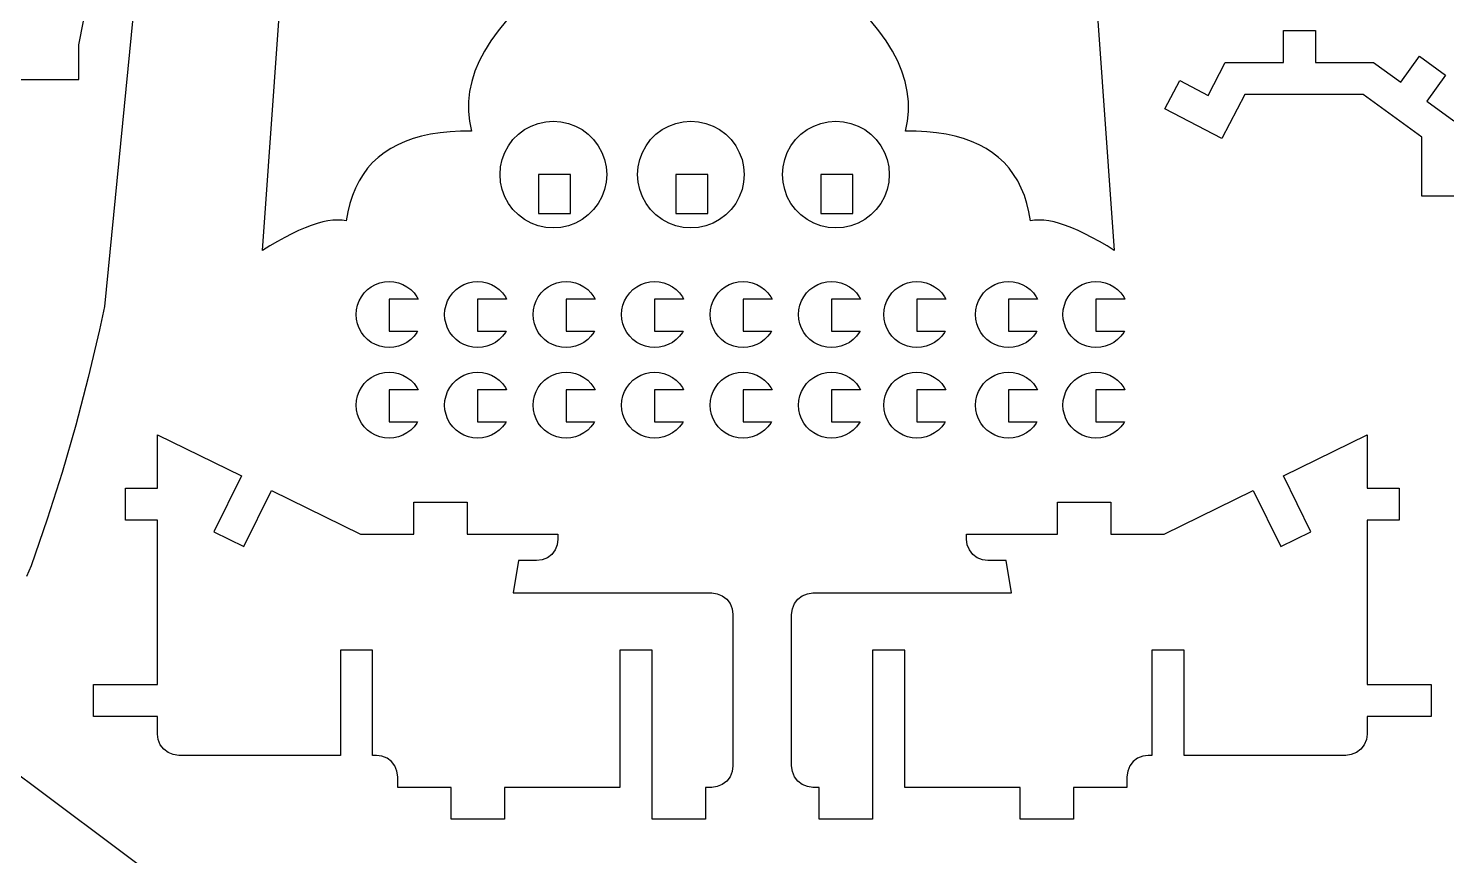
# Model space of a CAD drawing. Extents: x -3458 to 3458, y -2251 to 2251.
# Drawn here: x -363 to 915, y -1377 to -632 of the extents above; entities that cross this region are included whole.
import ezdxf

# ---------------------------------------------------------------- set-up
doc = ezdxf.new("R2010")
doc.units = 0
doc.header["$MEASUREMENT"] = 0
doc.layers.get('0').update_dxf_attribs({"linetype": 'CONTINUOUS'})

msp = doc.modelspace()

# ---------------------------------------------------------------- linework, layer by layer
for p, q in [((-151.8, -832.1), (-20.5, 998.9)), ((483.9, 998.9), (615.2, -832.1)), ((-258.3, -518.2), (-294.1, -882.6)), ((-317.1, -647.3), (-306.3, -592.2)), ((67.9, -625.4), (60.3, -634.5)), ((403.1, -634.5), (395.6, -625.4)), ((60.3, -634.5), (53.7, -643.7)), ((409.8, -643.7), (403.1, -634.5)), ((767.5, -663.1), (767.5, -634.3)), ((767.5, -634.3), (796.3, -634.3)), ((796.3, -634.3), (796.3, -663.1)), ((-317.1, -678.2), (-317.1, -647.3)), ((53.7, -643.7), (48, -652.8)), ((415.4, -652.8), (409.8, -643.7)), ((43.3, -661.8), (39.5, -670.9)), ((48, -652.8), (43.3, -661.8)), ((420.2, -661.8), (415.4, -652.8)), ((424, -670.9), (420.2, -661.8)), ((699.8, -692.6), (715.2, -663.1)), ((715.2, -663.1), (767.5, -663.1)), ((796.3, -663.1), (848.7, -663.1)), ((848.7, -663.1), (873.2, -680.8)), ((873.2, -680.8), (890.1, -657.5)), ((890.1, -657.5), (913.5, -674.4)), ((39.5, -670.9), (36.6, -680)), ((426.9, -680), (424, -670.9)), ((913.5, -674.4), (896.6, -697.7)), ((-576.7, -678.2), (-317.1, -678.2)), ((34.7, -689), (33.7, -698)), ((36.6, -680), (34.7, -689)), ((428.8, -689), (426.9, -680)), ((429.8, -698), (428.8, -689)), ((660.9, -704.8), (674.2, -679.3)), ((674.2, -679.3), (699.8, -692.6)), ((33.7, -698), (33.6, -707)), ((429.8, -707), (429.8, -698)), ((732.7, -691.9), (712, -731.5)), ((839.4, -691.9), (732.7, -691.9)), ((892.3, -730.2), (839.4, -691.9)), ((896.6, -697.7), (921.1, -715.5)), ((33.6, -707), (34.5, -715.9)), ((428.9, -715.9), (429.8, -707)), ((712, -731.5), (660.9, -704.8)), ((-0.4, -727.6), (-8.5, -729.3)), ((8.1, -726.3), (-0.4, -727.6)), ((17.1, -725.4), (8.1, -726.3)), ((26.5, -724.9), (17.1, -725.4)), ((36.3, -724.9), (26.5, -724.9)), ((34.5, -715.9), (36.3, -724.9)), ((73.8, -732.4), (78.7, -727.5)), ((78.7, -727.5), (84.2, -723.4)), ((84.2, -723.4), (90.2, -720.2)), ((90.2, -720.2), (96.6, -717.8)), ((96.6, -717.8), (103.3, -716.3)), ((103.3, -716.3), (110.1, -715.8)), ((110.1, -715.8), (117, -716.3)), ((117, -716.3), (123.7, -717.8)), ((123.7, -717.8), (130.1, -720.2)), ((130.1, -720.2), (136.1, -723.4)), ((136.1, -723.4), (141.6, -727.5)), ((141.6, -727.5), (146.4, -732.4)), ((197.7, -732.4), (202.5, -727.5)), ((202.5, -727.5), (208, -723.4)), ((208, -723.4), (214, -720.2)), ((214, -720.2), (220.4, -717.8)), ((220.4, -717.8), (227.1, -716.3)), ((227.1, -716.3), (234, -715.8)), ((234, -715.8), (240.8, -716.3)), ((240.8, -716.3), (247.5, -717.8)), ((247.5, -717.8), (253.9, -720.2)), ((253.9, -720.2), (259.9, -723.4)), ((259.9, -723.4), (265.4, -727.5)), ((265.4, -727.5), (270.3, -732.4)), ((328.2, -732.4), (333.1, -727.5)), ((333.1, -727.5), (338.6, -723.4)), ((338.6, -723.4), (344.6, -720.2)), ((344.6, -720.2), (351, -717.8)), ((351, -717.8), (357.7, -716.3)), ((357.7, -716.3), (364.5, -715.8)), ((364.5, -715.8), (371.4, -716.3)), ((371.4, -716.3), (378.1, -717.8)), ((378.1, -717.8), (384.5, -720.2)), ((384.5, -720.2), (390.5, -723.4)), ((390.5, -723.4), (396, -727.5)), ((396, -727.5), (400.8, -732.4)), ((427.1, -724.9), (428.9, -715.9)), ((436.9, -724.9), (427.1, -724.9)), ((446.3, -725.4), (436.9, -724.9)), ((455.3, -726.3), (446.3, -725.4)), ((463.8, -727.6), (455.3, -726.3)), ((471.9, -729.3), (463.8, -727.6)), ((-36.3, -740.4), (-42.2, -744.2)), ((-30, -737), (-36.3, -740.4)), ((-23.2, -734), (-30, -737)), ((-16.1, -731.4), (-23.2, -734)), ((-8.5, -729.3), (-16.1, -731.4)), ((66.5, -743.9), (69.7, -737.9)), ((69.7, -737.9), (73.8, -732.4)), ((146.4, -732.4), (150.5, -737.9)), ((150.5, -737.9), (153.8, -743.9)), ((190.3, -743.9), (193.6, -737.9)), ((193.6, -737.9), (197.7, -732.4)), ((270.3, -732.4), (274.4, -737.9)), ((274.4, -737.9), (277.6, -743.9)), ((320.8, -743.9), (324.1, -737.9)), ((324.1, -737.9), (328.2, -732.4)), ((400.8, -732.4), (404.9, -737.9)), ((404.9, -737.9), (408.2, -743.9)), ((479.5, -731.4), (471.9, -729.3)), ((486.7, -734), (479.5, -731.4)), ((493.5, -737), (486.7, -734)), ((499.8, -740.4), (493.5, -737)), ((505.6, -744.2), (499.8, -740.4)), ((892.3, -783.3), (892.3, -730.2)), ((-52.6, -753.1), (-57.1, -758.2)), ((-47.6, -748.5), (-52.6, -753.1)), ((-42.2, -744.2), (-47.6, -748.5)), ((62.6, -757), (64, -750.3)), ((64, -750.3), (66.5, -743.9)), ((153.8, -743.9), (156.2, -750.3)), ((156.2, -750.3), (157.7, -757)), ((186.4, -757), (187.9, -750.3)), ((187.9, -750.3), (190.3, -743.9)), ((277.6, -743.9), (280.1, -750.3)), ((280.1, -750.3), (281.5, -757)), ((317, -757), (318.5, -750.3)), ((318.5, -750.3), (320.8, -743.9)), ((408.2, -743.9), (410.6, -750.3)), ((410.6, -750.3), (412.1, -757)), ((511.1, -748.5), (505.6, -744.2)), ((516, -753.1), (511.1, -748.5)), ((520.5, -758.2), (516, -753.1)), ((-61.2, -763.7), (-64.8, -769.6)), ((-57.1, -758.2), (-61.2, -763.7)), ((62.1, -763.8), (62.6, -757)), ((62.6, -770.7), (62.1, -763.8)), ((125.5, -763.8), (96.7, -763.8)), ((96.7, -763.8), (96.7, -798.8)), ((125.5, -798.8), (125.5, -763.8)), ((157.7, -757), (158.2, -763.8)), ((158.2, -763.8), (157.7, -770.7)), ((185.9, -763.8), (186.4, -757)), ((186.4, -770.7), (185.9, -763.8)), ((249.3, -763.8), (220.5, -763.8)), ((220.5, -763.8), (220.5, -798.8)), ((249.3, -798.8), (249.3, -763.8)), ((281.5, -757), (282, -763.8)), ((282, -763.8), (281.5, -770.7)), ((316.5, -763.8), (317, -757)), ((317, -770.7), (316.5, -763.8)), ((351.1, -763.8), (351.1, -798.8)), ((379.9, -763.8), (351.1, -763.8)), ((379.9, -798.8), (379.9, -763.8)), ((412.1, -757), (412.5, -763.8)), ((412.5, -763.8), (412.1, -770.7)), ((524.6, -763.7), (520.5, -758.2)), ((528.3, -769.6), (524.6, -763.7)), ((-68, -776), (-70.8, -782.7)), ((-64.8, -769.6), (-68, -776)), ((64, -777.4), (62.6, -770.7)), ((66.5, -783.8), (64, -777.4)), ((156.2, -777.4), (153.8, -783.8)), ((157.7, -770.7), (156.2, -777.4)), ((187.9, -777.4), (186.4, -770.7)), ((190.3, -783.8), (187.9, -777.4)), ((280.1, -777.4), (277.6, -783.8)), ((281.5, -770.7), (280.1, -777.4)), ((318.5, -777.4), (317, -770.7)), ((320.8, -783.8), (318.5, -777.4)), ((410.6, -777.4), (408.2, -783.8)), ((412.1, -770.7), (410.6, -777.4)), ((531.5, -776), (528.3, -769.6)), ((534.3, -782.7), (531.5, -776)), ((-73.1, -789.9), (-75, -797.5)), ((-70.8, -782.7), (-73.1, -789.9)), ((69.7, -789.8), (66.5, -783.8)), ((73.8, -795.3), (69.7, -789.8)), ((150.5, -789.8), (146.4, -795.3)), ((153.8, -783.8), (150.5, -789.8)), ((193.6, -789.8), (190.3, -783.8)), ((197.7, -795.3), (193.6, -789.8)), ((274.4, -789.8), (270.3, -795.3)), ((277.6, -783.8), (274.4, -789.8)), ((324.1, -789.8), (320.8, -783.8)), ((328.2, -795.3), (324.1, -789.8)), ((404.9, -789.8), (400.8, -795.3)), ((408.2, -783.8), (404.9, -789.8)), ((536.6, -789.9), (534.3, -782.7)), ((538.4, -797.5), (536.6, -789.9)), ((949.9, -783.3), (892.3, -783.3)), ((-75, -797.5), (-76.4, -805.6)), ((78.7, -800.1), (73.8, -795.3)), ((84.2, -804.2), (78.7, -800.1)), ((90.2, -807.5), (84.2, -804.2)), ((96.7, -798.8), (125.5, -798.8)), ((136.1, -804.2), (130.1, -807.5)), ((141.6, -800.1), (136.1, -804.2)), ((146.4, -795.3), (141.6, -800.1)), ((202.5, -800.1), (197.7, -795.3)), ((208, -804.2), (202.5, -800.1)), ((214, -807.5), (208, -804.2)), ((220.5, -798.8), (249.3, -798.8)), ((259.9, -804.2), (253.9, -807.5)), ((265.4, -800.1), (259.9, -804.2)), ((270.3, -795.3), (265.4, -800.1)), ((333.1, -800.1), (328.2, -795.3)), ((338.6, -804.2), (333.1, -800.1)), ((344.6, -807.5), (338.6, -804.2)), ((351.1, -798.8), (379.9, -798.8)), ((390.5, -804.2), (384.5, -807.5)), ((396, -800.1), (390.5, -804.2)), ((400.8, -795.3), (396, -800.1)), ((539.8, -805.6), (538.4, -797.5)), ((-125.3, -817.1), (-131.7, -820.4)), ((-119.2, -814.2), (-125.3, -817.1)), ((-113.4, -811.7), (-119.2, -814.2)), ((-107.8, -809.6), (-113.4, -811.7)), ((-102.5, -807.9), (-107.8, -809.6)), ((-97.5, -806.5), (-102.5, -807.9)), ((-92.8, -805.5), (-97.5, -806.5)), ((-88.3, -805), (-92.8, -805.5)), ((-84.1, -804.8), (-88.3, -805)), ((-80.1, -805), (-84.1, -804.8)), ((-76.4, -805.6), (-80.1, -805)), ((96.6, -809.9), (90.2, -807.5)), ((103.3, -811.4), (96.6, -809.9)), ((110.1, -811.9), (103.3, -811.4)), ((117, -811.4), (110.1, -811.9)), ((123.7, -809.9), (117, -811.4)), ((130.1, -807.5), (123.7, -809.9)), ((220.4, -809.9), (214, -807.5)), ((227.1, -811.4), (220.4, -809.9)), ((234, -811.9), (227.1, -811.4)), ((240.8, -811.4), (234, -811.9)), ((247.5, -809.9), (240.8, -811.4)), ((253.9, -807.5), (247.5, -809.9)), ((351, -809.9), (344.6, -807.5)), ((357.7, -811.4), (351, -809.9)), ((364.5, -811.9), (357.7, -811.4)), ((371.4, -811.4), (364.5, -811.9)), ((378.1, -809.9), (371.4, -811.4)), ((384.5, -807.5), (378.1, -809.9)), ((543.5, -805), (539.8, -805.6)), ((547.5, -804.8), (543.5, -805)), ((551.7, -805), (547.5, -804.8)), ((556.2, -805.5), (551.7, -805)), ((561, -806.5), (556.2, -805.5)), ((566, -807.9), (561, -806.5)), ((571.3, -809.6), (566, -807.9)), ((576.9, -811.7), (571.3, -809.6)), ((582.7, -814.2), (576.9, -811.7)), ((588.8, -817.1), (582.7, -814.2)), ((595.1, -820.4), (588.8, -817.1)), ((-145.3, -828.1), (-151.8, -832.1)), ((-138.4, -824), (-145.3, -828.1)), ((-131.7, -820.4), (-138.4, -824)), ((601.8, -824), (595.1, -820.4)), ((608.7, -828.1), (601.8, -824)), ((615.2, -832.1), (608.7, -828.1)), ((-60.2, -870.4), (-57.2, -867.4)), ((-57.2, -867.4), (-53.8, -864.9)), ((-53.8, -864.9), (-50.1, -862.9)), ((-50.1, -862.9), (-46.1, -861.4)), ((-46.1, -861.4), (-42, -860.5)), ((-42, -860.5), (-37.8, -860.2)), ((-37.8, -860.2), (-33.5, -860.5)), ((-33.5, -860.5), (-29.4, -861.4)), ((-29.4, -861.4), (-25.4, -862.9)), ((-25.4, -862.9), (-21.7, -864.9)), ((-21.7, -864.9), (-18.3, -867.4)), ((-18.3, -867.4), (-15.3, -870.4)), ((19.5, -870.4), (22.5, -867.4)), ((22.5, -867.4), (25.9, -864.9)), ((25.9, -864.9), (29.6, -862.9)), ((29.6, -862.9), (33.6, -861.4)), ((33.6, -861.4), (37.7, -860.5)), ((37.7, -860.5), (41.9, -860.2)), ((41.9, -860.2), (46.2, -860.5)), ((46.2, -860.5), (50.3, -861.4)), ((50.3, -861.4), (54.3, -862.9)), ((54.3, -862.9), (58, -864.9)), ((58, -864.9), (61.4, -867.4)), ((61.4, -867.4), (64.4, -870.4)), ((99.2, -870.4), (102.2, -867.4)), ((102.2, -867.4), (105.6, -864.9)), ((105.6, -864.9), (109.3, -862.9)), ((109.3, -862.9), (113.3, -861.4)), ((113.3, -861.4), (117.4, -860.5)), ((117.4, -860.5), (121.6, -860.2)), ((121.6, -860.2), (125.8, -860.5)), ((125.8, -860.5), (130, -861.4)), ((130, -861.4), (134, -862.9)), ((134, -862.9), (137.7, -864.9)), ((137.7, -864.9), (141.1, -867.4)), ((141.1, -867.4), (144, -870.4)), ((178.9, -870.4), (181.8, -867.4)), ((181.8, -867.4), (185.3, -864.9)), ((185.3, -864.9), (189, -862.9)), ((189, -862.9), (193, -861.4)), ((193, -861.4), (197.1, -860.5)), ((197.1, -860.5), (201.3, -860.2)), ((201.3, -860.2), (205.5, -860.5)), ((205.5, -860.5), (209.6, -861.4)), ((209.6, -861.4), (213.6, -862.9)), ((213.6, -862.9), (217.3, -864.9)), ((217.3, -864.9), (220.7, -867.4)), ((220.7, -867.4), (223.7, -870.4)), ((258.5, -870.4), (261.5, -867.4)), ((261.5, -867.4), (264.9, -864.9)), ((264.9, -864.9), (268.6, -862.9)), ((268.6, -862.9), (272.6, -861.4)), ((272.6, -861.4), (276.7, -860.5)), ((276.7, -860.5), (281, -860.2)), ((281, -860.2), (285.2, -860.5)), ((285.2, -860.5), (289.3, -861.4)), ((289.3, -861.4), (293.3, -862.9)), ((293.3, -862.9), (297, -864.9)), ((297, -864.9), (300.4, -867.4)), ((300.4, -867.4), (303.4, -870.4)), ((338.2, -870.4), (341.2, -867.4)), ((341.2, -867.4), (344.6, -864.9)), ((344.6, -864.9), (348.3, -862.9)), ((348.3, -862.9), (352.3, -861.4)), ((352.3, -861.4), (356.4, -860.5)), ((356.4, -860.5), (360.7, -860.2)), ((360.7, -860.2), (364.9, -860.5)), ((364.9, -860.5), (369, -861.4)), ((369, -861.4), (373, -862.9)), ((373, -862.9), (376.7, -864.9)), ((376.7, -864.9), (380.1, -867.4)), ((380.1, -867.4), (383.1, -870.4)), ((415, -870.4), (418, -867.4)), ((418, -867.4), (421.4, -864.9)), ((421.4, -864.9), (425.1, -862.9)), ((425.1, -862.9), (429.1, -861.4)), ((429.1, -861.4), (433.2, -860.5)), ((433.2, -860.5), (437.5, -860.2)), ((437.5, -860.2), (441.7, -860.5)), ((441.7, -860.5), (445.8, -861.4)), ((445.8, -861.4), (449.8, -862.9)), ((449.8, -862.9), (453.5, -864.9)), ((453.5, -864.9), (456.9, -867.4)), ((456.9, -867.4), (459.9, -870.4)), ((497.6, -870.4), (500.6, -867.4)), ((500.6, -867.4), (504, -864.9)), ((504, -864.9), (507.7, -862.9)), ((507.7, -862.9), (511.7, -861.4)), ((511.7, -861.4), (515.8, -860.5)), ((515.8, -860.5), (520, -860.2)), ((520, -860.2), (524.2, -860.5)), ((524.2, -860.5), (528.4, -861.4)), ((528.4, -861.4), (532.4, -862.9)), ((532.4, -862.9), (536.1, -864.9)), ((536.1, -864.9), (539.5, -867.4)), ((539.5, -867.4), (542.5, -870.4)), ((576.3, -870.4), (579.3, -867.4)), ((579.3, -867.4), (582.7, -864.9)), ((582.7, -864.9), (586.4, -862.9)), ((586.4, -862.9), (590.4, -861.4)), ((590.4, -861.4), (594.5, -860.5)), ((594.5, -860.5), (598.7, -860.2)), ((598.7, -860.2), (603, -860.5)), ((603, -860.5), (607.1, -861.4)), ((607.1, -861.4), (611.1, -862.9)), ((611.1, -862.9), (614.8, -864.9)), ((614.8, -864.9), (618.2, -867.4)), ((618.2, -867.4), (621.2, -870.4)), ((-66.2, -881.5), (-64.7, -877.5)), ((-64.7, -877.5), (-62.7, -873.8)), ((-62.7, -873.8), (-60.2, -870.4)), ((-11.6, -875.9), (-37.8, -875.9)), ((-37.8, -875.9), (-37.8, -904.7)), ((-15.3, -870.4), (-12.8, -873.8)), ((-12.8, -873.8), (-11.6, -875.9)), ((13.5, -881.5), (14.9, -877.5)), ((14.9, -877.5), (17, -873.8)), ((17, -873.8), (19.5, -870.4)), ((41.9, -875.9), (41.9, -904.7)), ((68, -875.9), (41.9, -875.9)), ((64.4, -870.4), (66.9, -873.8)), ((66.9, -873.8), (68, -875.9)), ((93.1, -881.5), (94.6, -877.5)), ((94.6, -877.5), (96.6, -873.8)), ((96.6, -873.8), (99.2, -870.4)), ((147.7, -875.9), (121.6, -875.9)), ((121.6, -875.9), (121.6, -904.7)), ((144, -870.4), (146.6, -873.8)), ((146.6, -873.8), (147.7, -875.9)), ((172.8, -881.5), (174.3, -877.5)), ((174.3, -877.5), (176.3, -873.8)), ((176.3, -873.8), (178.9, -870.4)), ((227.4, -875.9), (201.3, -875.9)), ((201.3, -875.9), (201.3, -904.7)), ((223.7, -870.4), (226.3, -873.8)), ((226.3, -873.8), (227.4, -875.9)), ((252.5, -881.5), (254, -877.5)), ((254, -877.5), (256, -873.8)), ((256, -873.8), (258.5, -870.4)), ((281, -875.9), (281, -904.7)), ((307.1, -875.9), (281, -875.9)), ((303.4, -870.4), (306, -873.8)), ((306, -873.8), (307.1, -875.9)), ((332.2, -881.5), (333.7, -877.5)), ((333.7, -877.5), (335.7, -873.8)), ((335.7, -873.8), (338.2, -870.4)), ((360.7, -875.9), (360.7, -904.7)), ((386.8, -875.9), (360.7, -875.9)), ((383.1, -870.4), (385.6, -873.8)), ((385.6, -873.8), (386.8, -875.9)), ((409, -881.5), (410.4, -877.5)), ((410.4, -877.5), (412.5, -873.8)), ((412.5, -873.8), (415, -870.4)), ((463.6, -875.9), (437.5, -875.9)), ((437.5, -875.9), (437.5, -904.7)), ((459.9, -870.4), (462.4, -873.8)), ((462.4, -873.8), (463.6, -875.9)), ((491.5, -881.5), (493, -877.5)), ((493, -877.5), (495, -873.8)), ((495, -873.8), (497.6, -870.4)), ((546.1, -875.9), (520, -875.9)), ((520, -875.9), (520, -904.7)), ((542.5, -870.4), (545, -873.8)), ((545, -873.8), (546.1, -875.9)), ((570.3, -881.5), (571.7, -877.5)), ((571.7, -877.5), (573.8, -873.8)), ((573.8, -873.8), (576.3, -870.4)), ((598.7, -875.9), (598.7, -904.7)), ((624.8, -875.9), (598.7, -875.9)), ((621.2, -870.4), (623.7, -873.8)), ((623.7, -873.8), (624.8, -875.9)), ((-294.1, -882.6), (-298.5, -903.6)), ((-67.4, -889.9), (-67.1, -885.7)), ((-67.1, -894.1), (-67.4, -889.9)), ((-67.1, -885.7), (-66.2, -881.5)), ((12.2, -889.9), (12.5, -885.7)), ((12.5, -894.1), (12.2, -889.9)), ((12.5, -885.7), (13.5, -881.5)), ((91.9, -889.9), (92.2, -885.7)), ((92.2, -894.1), (91.9, -889.9)), ((92.2, -885.7), (93.1, -881.5)), ((171.6, -889.9), (171.9, -885.7)), ((171.9, -894.1), (171.6, -889.9)), ((171.9, -885.7), (172.8, -881.5)), ((251.3, -889.9), (251.6, -885.7)), ((251.6, -894.1), (251.3, -889.9)), ((251.6, -885.7), (252.5, -881.5)), ((331, -889.9), (331.3, -885.7)), ((331.3, -894.1), (331, -889.9)), ((331.3, -885.7), (332.2, -881.5)), ((407.8, -889.9), (408.1, -885.7)), ((408.1, -894.1), (407.8, -889.9)), ((408.1, -885.7), (409, -881.5)), ((490.3, -889.9), (490.6, -885.7)), ((490.6, -894.1), (490.3, -889.9)), ((490.6, -885.7), (491.5, -881.5)), ((569, -889.9), (569.3, -885.7)), ((569.3, -894.1), (569, -889.9)), ((569.3, -885.7), (570.3, -881.5)), ((-298.5, -903.6), (-308.6, -946.6)), ((-66.2, -898.2), (-67.1, -894.1)), ((-64.7, -902.2), (-66.2, -898.2)), ((-62.7, -905.9), (-64.7, -902.2)), ((-60.2, -909.3), (-62.7, -905.9)), ((-37.8, -904.7), (-12.1, -904.7)), ((-12.8, -905.9), (-15.3, -909.3)), ((-12.1, -904.7), (-12.8, -905.9)), ((13.5, -898.2), (12.5, -894.1)), ((14.9, -902.2), (13.5, -898.2)), ((17, -905.9), (14.9, -902.2)), ((19.5, -909.3), (17, -905.9)), ((41.9, -904.7), (67.6, -904.7)), ((66.9, -905.9), (64.4, -909.3)), ((67.6, -904.7), (66.9, -905.9)), ((93.1, -898.2), (92.2, -894.1)), ((94.6, -902.2), (93.1, -898.2)), ((96.6, -905.9), (94.6, -902.2)), ((99.2, -909.3), (96.6, -905.9)), ((121.6, -904.7), (147.3, -904.7)), ((146.6, -905.9), (144, -909.3)), ((147.3, -904.7), (146.6, -905.9)), ((172.8, -898.2), (171.9, -894.1)), ((174.3, -902.2), (172.8, -898.2)), ((176.3, -905.9), (174.3, -902.2)), ((178.9, -909.3), (176.3, -905.9)), ((201.3, -904.7), (226.9, -904.7)), ((226.3, -905.9), (223.7, -909.3)), ((226.9, -904.7), (226.3, -905.9)), ((252.5, -898.2), (251.6, -894.1)), ((254, -902.2), (252.5, -898.2)), ((256, -905.9), (254, -902.2)), ((258.5, -909.3), (256, -905.9)), ((281, -904.7), (306.6, -904.7)), ((306, -905.9), (303.4, -909.3)), ((306.6, -904.7), (306, -905.9)), ((332.2, -898.2), (331.3, -894.1)), ((333.7, -902.2), (332.2, -898.2)), ((335.7, -905.9), (333.7, -902.2)), ((338.2, -909.3), (335.7, -905.9)), ((360.7, -904.7), (386.3, -904.7)), ((385.6, -905.9), (383.1, -909.3)), ((386.3, -904.7), (385.6, -905.9)), ((409, -898.2), (408.1, -894.1)), ((410.4, -902.2), (409, -898.2)), ((412.5, -905.9), (410.4, -902.2)), ((415, -909.3), (412.5, -905.9)), ((437.5, -904.7), (463.1, -904.7)), ((462.4, -905.9), (459.9, -909.3)), ((463.1, -904.7), (462.4, -905.9)), ((491.5, -898.2), (490.6, -894.1)), ((493, -902.2), (491.5, -898.2)), ((495, -905.9), (493, -902.2)), ((497.6, -909.3), (495, -905.9)), ((520, -904.7), (545.6, -904.7)), ((545, -905.9), (542.5, -909.3)), ((545.6, -904.7), (545, -905.9)), ((570.3, -898.2), (569.3, -894.1)), ((571.7, -902.2), (570.3, -898.2)), ((573.8, -905.9), (571.7, -902.2)), ((576.3, -909.3), (573.8, -905.9)), ((598.7, -904.7), (624.4, -904.7)), ((623.7, -905.9), (621.2, -909.3)), ((624.4, -904.7), (623.7, -905.9)), ((-57.2, -912.3), (-60.2, -909.3)), ((-53.8, -914.9), (-57.2, -912.3)), ((-50.1, -916.9), (-53.8, -914.9)), ((-46.1, -918.4), (-50.1, -916.9)), ((-42, -919.3), (-46.1, -918.4)), ((-37.8, -919.6), (-42, -919.3)), ((-33.5, -919.3), (-37.8, -919.6)), ((-29.4, -918.4), (-33.5, -919.3)), ((-25.4, -916.9), (-29.4, -918.4)), ((-21.7, -914.9), (-25.4, -916.9)), ((-18.3, -912.3), (-21.7, -914.9)), ((-15.3, -909.3), (-18.3, -912.3)), ((22.5, -912.3), (19.5, -909.3)), ((25.9, -914.9), (22.5, -912.3)), ((29.6, -916.9), (25.9, -914.9)), ((33.6, -918.4), (29.6, -916.9)), ((37.7, -919.3), (33.6, -918.4)), ((41.9, -919.6), (37.7, -919.3)), ((46.2, -919.3), (41.9, -919.6)), ((50.3, -918.4), (46.2, -919.3)), ((54.3, -916.9), (50.3, -918.4)), ((58, -914.9), (54.3, -916.9)), ((61.4, -912.3), (58, -914.9)), ((64.4, -909.3), (61.4, -912.3)), ((102.2, -912.3), (99.2, -909.3)), ((105.6, -914.9), (102.2, -912.3)), ((109.3, -916.9), (105.6, -914.9)), ((113.3, -918.4), (109.3, -916.9)), ((117.4, -919.3), (113.3, -918.4)), ((121.6, -919.6), (117.4, -919.3)), ((125.8, -919.3), (121.6, -919.6)), ((130, -918.4), (125.8, -919.3)), ((134, -916.9), (130, -918.4)), ((137.7, -914.9), (134, -916.9)), ((141.1, -912.3), (137.7, -914.9)), ((144, -909.3), (141.1, -912.3)), ((181.8, -912.3), (178.9, -909.3)), ((185.3, -914.9), (181.8, -912.3)), ((189, -916.9), (185.3, -914.9)), ((193, -918.4), (189, -916.9)), ((197.1, -919.3), (193, -918.4)), ((201.3, -919.6), (197.1, -919.3)), ((205.5, -919.3), (201.3, -919.6)), ((209.6, -918.4), (205.5, -919.3)), ((213.6, -916.9), (209.6, -918.4)), ((217.3, -914.9), (213.6, -916.9)), ((220.7, -912.3), (217.3, -914.9)), ((223.7, -909.3), (220.7, -912.3)), ((261.5, -912.3), (258.5, -909.3)), ((264.9, -914.9), (261.5, -912.3)), ((268.6, -916.9), (264.9, -914.9)), ((272.6, -918.4), (268.6, -916.9)), ((276.7, -919.3), (272.6, -918.4)), ((281, -919.6), (276.7, -919.3)), ((285.2, -919.3), (281, -919.6)), ((289.3, -918.4), (285.2, -919.3)), ((293.3, -916.9), (289.3, -918.4)), ((297, -914.9), (293.3, -916.9)), ((300.4, -912.3), (297, -914.9)), ((303.4, -909.3), (300.4, -912.3)), ((341.2, -912.3), (338.2, -909.3)), ((344.6, -914.9), (341.2, -912.3)), ((348.3, -916.9), (344.6, -914.9)), ((352.3, -918.4), (348.3, -916.9)), ((356.4, -919.3), (352.3, -918.4)), ((360.7, -919.6), (356.4, -919.3)), ((364.9, -919.3), (360.7, -919.6)), ((369, -918.4), (364.9, -919.3)), ((373, -916.9), (369, -918.4)), ((376.7, -914.9), (373, -916.9)), ((380.1, -912.3), (376.7, -914.9)), ((383.1, -909.3), (380.1, -912.3)), ((418, -912.3), (415, -909.3)), ((421.4, -914.9), (418, -912.3)), ((425.1, -916.9), (421.4, -914.9)), ((429.1, -918.4), (425.1, -916.9)), ((433.2, -919.3), (429.1, -918.4)), ((437.5, -919.6), (433.2, -919.3)), ((441.7, -919.3), (437.5, -919.6)), ((445.8, -918.4), (441.7, -919.3)), ((449.8, -916.9), (445.8, -918.4)), ((453.5, -914.9), (449.8, -916.9)), ((456.9, -912.3), (453.5, -914.9)), ((459.9, -909.3), (456.9, -912.3)), ((500.6, -912.3), (497.6, -909.3)), ((504, -914.9), (500.6, -912.3)), ((507.7, -916.9), (504, -914.9)), ((511.7, -918.4), (507.7, -916.9)), ((515.8, -919.3), (511.7, -918.4)), ((520, -919.6), (515.8, -919.3)), ((524.2, -919.3), (520, -919.6)), ((528.4, -918.4), (524.2, -919.3)), ((532.4, -916.9), (528.4, -918.4)), ((536.1, -914.9), (532.4, -916.9)), ((539.5, -912.3), (536.1, -914.9)), ((542.5, -909.3), (539.5, -912.3)), ((579.3, -912.3), (576.3, -909.3)), ((582.7, -914.9), (579.3, -912.3)), ((586.4, -916.9), (582.7, -914.9)), ((590.4, -918.4), (586.4, -916.9)), ((594.5, -919.3), (590.4, -918.4)), ((598.7, -919.6), (594.5, -919.3)), ((603, -919.3), (598.7, -919.6)), ((607.1, -918.4), (603, -919.3)), ((611.1, -916.9), (607.1, -918.4)), ((614.8, -914.9), (611.1, -916.9)), ((618.2, -912.3), (614.8, -914.9)), ((621.2, -909.3), (618.2, -912.3)), ((-53.8, -946.5), (-50.1, -944.5)), ((-50.1, -944.5), (-46.1, -943)), ((-46.1, -943), (-42, -942.1)), ((-42, -942.1), (-37.8, -941.8)), ((-37.8, -941.8), (-33.5, -942.1)), ((-33.5, -942.1), (-29.4, -943)), ((-29.4, -943), (-25.4, -944.5)), ((-25.4, -944.5), (-21.7, -946.5)), ((25.9, -946.5), (29.6, -944.5)), ((29.6, -944.5), (33.6, -943)), ((33.6, -943), (37.7, -942.1)), ((37.7, -942.1), (41.9, -941.8)), ((41.9, -941.8), (46.2, -942.1)), ((46.2, -942.1), (50.3, -943)), ((50.3, -943), (54.3, -944.5)), ((54.3, -944.5), (58, -946.5)), ((105.6, -946.5), (109.3, -944.5)), ((109.3, -944.5), (113.3, -943)), ((113.3, -943), (117.4, -942.1)), ((117.4, -942.1), (121.6, -941.8)), ((121.6, -941.8), (125.8, -942.1)), ((125.8, -942.1), (130, -943)), ((130, -943), (134, -944.5)), ((134, -944.5), (137.7, -946.5)), ((185.3, -946.5), (189, -944.5)), ((189, -944.5), (193, -943)), ((193, -943), (197.1, -942.1)), ((197.1, -942.1), (201.3, -941.8)), ((201.3, -941.8), (205.5, -942.1)), ((205.5, -942.1), (209.6, -943)), ((209.6, -943), (213.6, -944.5)), ((213.6, -944.5), (217.3, -946.5)), ((264.9, -946.5), (268.6, -944.5)), ((268.6, -944.5), (272.6, -943)), ((272.6, -943), (276.7, -942.1)), ((276.7, -942.1), (281, -941.8)), ((281, -941.8), (285.2, -942.1)), ((285.2, -942.1), (289.3, -943)), ((289.3, -943), (293.3, -944.5)), ((293.3, -944.5), (297, -946.5)), ((344.6, -946.5), (348.3, -944.5)), ((348.3, -944.5), (352.3, -943)), ((352.3, -943), (356.4, -942.1)), ((356.4, -942.1), (360.7, -941.8)), ((360.7, -941.8), (364.9, -942.1)), ((364.9, -942.1), (369, -943)), ((369, -943), (373, -944.5)), ((373, -944.5), (376.7, -946.5)), ((421.4, -946.5), (425.1, -944.5)), ((425.1, -944.5), (429.1, -943)), ((429.1, -943), (433.2, -942.1)), ((433.2, -942.1), (437.5, -941.8)), ((437.5, -941.8), (441.7, -942.1)), ((441.7, -942.1), (445.8, -943)), ((445.8, -943), (449.8, -944.5)), ((449.8, -944.5), (453.5, -946.5)), ((504, -946.5), (507.7, -944.5)), ((507.7, -944.5), (511.7, -943)), ((511.7, -943), (515.8, -942.1)), ((515.8, -942.1), (520, -941.8)), ((520, -941.8), (524.2, -942.1)), ((524.2, -942.1), (528.4, -943)), ((528.4, -943), (532.4, -944.5)), ((532.4, -944.5), (536.1, -946.5)), ((582.7, -946.5), (586.4, -944.5)), ((586.4, -944.5), (590.4, -943)), ((590.4, -943), (594.5, -942.1)), ((594.5, -942.1), (598.7, -941.8)), ((598.7, -941.8), (603, -942.1)), ((603, -942.1), (607.1, -943)), ((607.1, -943), (611.1, -944.5)), ((611.1, -944.5), (614.8, -946.5)), ((-308.6, -946.6), (-319.9, -989.4)), ((-64.7, -959.1), (-62.7, -955.4)), ((-62.7, -955.4), (-60.2, -952)), ((-60.2, -952), (-57.2, -949)), ((-57.2, -949), (-53.8, -946.5)), ((-11.6, -957.5), (-37.8, -957.5)), ((-37.8, -957.5), (-37.8, -986.3)), ((-21.7, -946.5), (-18.3, -949)), ((-18.3, -949), (-15.3, -952)), ((-15.3, -952), (-12.8, -955.4)), ((-12.8, -955.4), (-11.6, -957.5)), ((14.9, -959.1), (17, -955.4)), ((17, -955.4), (19.5, -952)), ((19.5, -952), (22.5, -949)), ((22.5, -949), (25.9, -946.5)), ((41.9, -957.5), (41.9, -986.3)), ((68, -957.5), (41.9, -957.5)), ((58, -946.5), (61.4, -949)), ((61.4, -949), (64.4, -952)), ((64.4, -952), (66.9, -955.4)), ((66.9, -955.4), (68, -957.5)), ((94.6, -959.1), (96.6, -955.4)), ((96.6, -955.4), (99.2, -952)), ((99.2, -952), (102.2, -949)), ((102.2, -949), (105.6, -946.5)), ((147.7, -957.5), (121.6, -957.5)), ((121.6, -957.5), (121.6, -986.3)), ((137.7, -946.5), (141.1, -949)), ((141.1, -949), (144, -952)), ((144, -952), (146.6, -955.4)), ((146.6, -955.4), (147.7, -957.5)), ((174.3, -959.1), (176.3, -955.4)), ((176.3, -955.4), (178.9, -952)), ((178.9, -952), (181.8, -949)), ((181.8, -949), (185.3, -946.5)), ((201.3, -957.5), (201.3, -986.3)), ((227.4, -957.5), (201.3, -957.5)), ((217.3, -946.5), (220.7, -949)), ((220.7, -949), (223.7, -952)), ((223.7, -952), (226.3, -955.4)), ((226.3, -955.4), (227.4, -957.5)), ((254, -959.1), (256, -955.4)), ((256, -955.4), (258.5, -952)), ((258.5, -952), (261.5, -949)), ((261.5, -949), (264.9, -946.5)), ((307.1, -957.5), (281, -957.5)), ((281, -957.5), (281, -986.3)), ((297, -946.5), (300.4, -949)), ((300.4, -949), (303.4, -952)), ((303.4, -952), (306, -955.4)), ((306, -955.4), (307.1, -957.5)), ((333.7, -959.1), (335.7, -955.4)), ((335.7, -955.4), (338.2, -952)), ((338.2, -952), (341.2, -949)), ((341.2, -949), (344.6, -946.5)), ((386.8, -957.5), (360.7, -957.5)), ((360.7, -957.5), (360.7, -986.3)), ((376.7, -946.5), (380.1, -949)), ((380.1, -949), (383.1, -952)), ((383.1, -952), (385.6, -955.4)), ((385.6, -955.4), (386.8, -957.5)), ((410.4, -959.1), (412.5, -955.4)), ((412.5, -955.4), (415, -952)), ((415, -952), (418, -949)), ((418, -949), (421.4, -946.5)), ((463.6, -957.5), (437.5, -957.5)), ((437.5, -957.5), (437.5, -986.3)), ((453.5, -946.5), (456.9, -949)), ((456.9, -949), (459.9, -952)), ((459.9, -952), (462.4, -955.4)), ((462.4, -955.4), (463.6, -957.5)), ((493, -959.1), (495, -955.4)), ((495, -955.4), (497.6, -952)), ((497.6, -952), (500.6, -949)), ((500.6, -949), (504, -946.5)), ((546.1, -957.5), (520, -957.5)), ((520, -957.5), (520, -986.3)), ((536.1, -946.5), (539.5, -949)), ((539.5, -949), (542.5, -952)), ((542.5, -952), (545, -955.4)), ((545, -955.4), (546.1, -957.5)), ((571.7, -959.1), (573.8, -955.4)), ((573.8, -955.4), (576.3, -952)), ((576.3, -952), (579.3, -949)), ((579.3, -949), (582.7, -946.5)), ((624.8, -957.5), (598.7, -957.5)), ((598.7, -957.5), (598.7, -986.3)), ((614.8, -946.5), (618.2, -949)), ((618.2, -949), (621.2, -952)), ((621.2, -952), (623.7, -955.4)), ((623.7, -955.4), (624.8, -957.5)), ((-67.4, -971.5), (-67.1, -967.2)), ((-67.1, -967.2), (-66.2, -963.1)), ((-66.2, -963.1), (-64.7, -959.1)), ((12.2, -971.5), (12.5, -967.2)), ((12.5, -967.2), (13.5, -963.1)), ((13.5, -963.1), (14.9, -959.1)), ((91.9, -971.5), (92.2, -967.2)), ((92.2, -967.2), (93.1, -963.1)), ((93.1, -963.1), (94.6, -959.1)), ((171.6, -971.5), (171.9, -967.2)), ((171.9, -967.2), (172.8, -963.1)), ((172.8, -963.1), (174.3, -959.1)), ((251.3, -971.5), (251.6, -967.2)), ((251.6, -967.2), (252.5, -963.1)), ((252.5, -963.1), (254, -959.1)), ((331, -971.5), (331.3, -967.2)), ((331.3, -967.2), (332.2, -963.1)), ((332.2, -963.1), (333.7, -959.1)), ((407.8, -971.5), (408.1, -967.2)), ((408.1, -967.2), (409, -963.1)), ((409, -963.1), (410.4, -959.1)), ((490.3, -971.5), (490.6, -967.2)), ((490.6, -967.2), (491.5, -963.1)), ((491.5, -963.1), (493, -959.1)), ((569, -971.5), (569.3, -967.2)), ((569.3, -967.2), (570.3, -963.1)), ((570.3, -963.1), (571.7, -959.1)), ((-67.1, -975.7), (-67.4, -971.5)), ((-66.2, -979.8), (-67.1, -975.7)), ((-64.7, -983.8), (-66.2, -979.8)), ((12.5, -975.7), (12.2, -971.5)), ((13.5, -979.8), (12.5, -975.7)), ((14.9, -983.8), (13.5, -979.8)), ((92.2, -975.7), (91.9, -971.5)), ((93.1, -979.8), (92.2, -975.7)), ((94.6, -983.8), (93.1, -979.8)), ((171.9, -975.7), (171.6, -971.5)), ((172.8, -979.8), (171.9, -975.7)), ((174.3, -983.8), (172.8, -979.8)), ((251.6, -975.7), (251.3, -971.5)), ((252.5, -979.8), (251.6, -975.7)), ((254, -983.8), (252.5, -979.8)), ((331.3, -975.7), (331, -971.5)), ((332.2, -979.8), (331.3, -975.7)), ((333.7, -983.8), (332.2, -979.8)), ((408.1, -975.7), (407.8, -971.5)), ((409, -979.8), (408.1, -975.7)), ((410.4, -983.8), (409, -979.8)), ((490.6, -975.7), (490.3, -971.5)), ((491.5, -979.8), (490.6, -975.7)), ((493, -983.8), (491.5, -979.8)), ((569.3, -975.7), (569, -971.5)), ((570.3, -979.8), (569.3, -975.7)), ((571.7, -983.8), (570.3, -979.8)), ((-319.9, -989.4), (-332.2, -1031.9)), ((-62.7, -987.5), (-64.7, -983.8)), ((-60.2, -990.9), (-62.7, -987.5)), ((-57.2, -993.9), (-60.2, -990.9)), ((-53.8, -996.4), (-57.2, -993.9)), ((-37.8, -986.3), (-12.1, -986.3)), ((-18.3, -993.9), (-21.7, -996.4)), ((-15.3, -990.9), (-18.3, -993.9)), ((-12.8, -987.5), (-15.3, -990.9)), ((-12.1, -986.3), (-12.8, -987.5)), ((17, -987.5), (14.9, -983.8)), ((19.5, -990.9), (17, -987.5)), ((22.5, -993.9), (19.5, -990.9)), ((25.9, -996.4), (22.5, -993.9)), ((41.9, -986.3), (67.6, -986.3)), ((61.4, -993.9), (58, -996.4)), ((64.4, -990.9), (61.4, -993.9)), ((66.9, -987.5), (64.4, -990.9)), ((67.6, -986.3), (66.9, -987.5)), ((96.6, -987.5), (94.6, -983.8)), ((99.2, -990.9), (96.6, -987.5)), ((102.2, -993.9), (99.2, -990.9)), ((105.6, -996.4), (102.2, -993.9)), ((121.6, -986.3), (147.3, -986.3)), ((141.1, -993.9), (137.7, -996.4)), ((144, -990.9), (141.1, -993.9)), ((146.6, -987.5), (144, -990.9)), ((147.3, -986.3), (146.6, -987.5)), ((176.3, -987.5), (174.3, -983.8)), ((178.9, -990.9), (176.3, -987.5)), ((181.8, -993.9), (178.9, -990.9)), ((185.3, -996.4), (181.8, -993.9)), ((201.3, -986.3), (226.9, -986.3)), ((220.7, -993.9), (217.3, -996.4)), ((223.7, -990.9), (220.7, -993.9)), ((226.3, -987.5), (223.7, -990.9)), ((226.9, -986.3), (226.3, -987.5)), ((256, -987.5), (254, -983.8)), ((258.5, -990.9), (256, -987.5)), ((261.5, -993.9), (258.5, -990.9)), ((264.9, -996.4), (261.5, -993.9)), ((281, -986.3), (306.6, -986.3)), ((300.4, -993.9), (297, -996.4)), ((303.4, -990.9), (300.4, -993.9)), ((306, -987.5), (303.4, -990.9)), ((306.6, -986.3), (306, -987.5)), ((335.7, -987.5), (333.7, -983.8)), ((338.2, -990.9), (335.7, -987.5)), ((341.2, -993.9), (338.2, -990.9)), ((344.6, -996.4), (341.2, -993.9)), ((360.7, -986.3), (386.3, -986.3)), ((380.1, -993.9), (376.7, -996.4)), ((383.1, -990.9), (380.1, -993.9)), ((385.6, -987.5), (383.1, -990.9)), ((386.3, -986.3), (385.6, -987.5)), ((412.5, -987.5), (410.4, -983.8)), ((415, -990.9), (412.5, -987.5)), ((418, -993.9), (415, -990.9)), ((421.4, -996.4), (418, -993.9)), ((437.5, -986.3), (463.1, -986.3)), ((456.9, -993.9), (453.5, -996.4)), ((459.9, -990.9), (456.9, -993.9)), ((462.4, -987.5), (459.9, -990.9)), ((463.1, -986.3), (462.4, -987.5)), ((495, -987.5), (493, -983.8)), ((497.6, -990.9), (495, -987.5)), ((500.6, -993.9), (497.6, -990.9)), ((504, -996.4), (500.6, -993.9)), ((520, -986.3), (545.6, -986.3)), ((539.5, -993.9), (536.1, -996.4)), ((542.5, -990.9), (539.5, -993.9)), ((545, -987.5), (542.5, -990.9)), ((545.6, -986.3), (545, -987.5)), ((573.8, -987.5), (571.7, -983.8)), ((576.3, -990.9), (573.8, -987.5)), ((579.3, -993.9), (576.3, -990.9)), ((582.7, -996.4), (579.3, -993.9)), ((598.7, -986.3), (624.4, -986.3)), ((618.2, -993.9), (614.8, -996.4)), ((621.2, -990.9), (618.2, -993.9)), ((623.7, -987.5), (621.2, -990.9)), ((624.4, -986.3), (623.7, -987.5)), ((-246.3, -998), (-170.8, -1034.9)), ((-246.3, -1046), (-246.3, -998)), ((-50.1, -998.5), (-53.8, -996.4)), ((-46.1, -1000), (-50.1, -998.5)), ((-42, -1000.9), (-46.1, -1000)), ((-37.8, -1001.2), (-42, -1000.9)), ((-33.5, -1000.9), (-37.8, -1001.2)), ((-29.4, -1000), (-33.5, -1000.9)), ((-25.4, -998.5), (-29.4, -1000)), ((-21.7, -996.4), (-25.4, -998.5)), ((29.6, -998.5), (25.9, -996.4)), ((33.6, -1000), (29.6, -998.5)), ((37.7, -1000.9), (33.6, -1000)), ((41.9, -1001.2), (37.7, -1000.9)), ((46.2, -1000.9), (41.9, -1001.2)), ((50.3, -1000), (46.2, -1000.9)), ((54.3, -998.5), (50.3, -1000)), ((58, -996.4), (54.3, -998.5)), ((109.3, -998.5), (105.6, -996.4)), ((113.3, -1000), (109.3, -998.5)), ((117.4, -1000.9), (113.3, -1000)), ((121.6, -1001.2), (117.4, -1000.9)), ((125.8, -1000.9), (121.6, -1001.2)), ((130, -1000), (125.8, -1000.9)), ((134, -998.5), (130, -1000)), ((137.7, -996.4), (134, -998.5)), ((189, -998.5), (185.3, -996.4)), ((193, -1000), (189, -998.5)), ((197.1, -1000.9), (193, -1000)), ((201.3, -1001.2), (197.1, -1000.9)), ((205.5, -1000.9), (201.3, -1001.2)), ((209.6, -1000), (205.5, -1000.9)), ((213.6, -998.5), (209.6, -1000)), ((217.3, -996.4), (213.6, -998.5)), ((268.6, -998.5), (264.9, -996.4)), ((272.6, -1000), (268.6, -998.5)), ((276.7, -1000.9), (272.6, -1000)), ((281, -1001.2), (276.7, -1000.9)), ((285.2, -1000.9), (281, -1001.2)), ((289.3, -1000), (285.2, -1000.9)), ((293.3, -998.5), (289.3, -1000)), ((297, -996.4), (293.3, -998.5)), ((348.3, -998.5), (344.6, -996.4)), ((352.3, -1000), (348.3, -998.5)), ((356.4, -1000.9), (352.3, -1000)), ((360.7, -1001.2), (356.4, -1000.9)), ((364.9, -1000.9), (360.7, -1001.2)), ((369, -1000), (364.9, -1000.9)), ((373, -998.5), (369, -1000)), ((376.7, -996.4), (373, -998.5)), ((425.1, -998.5), (421.4, -996.4)), ((429.1, -1000), (425.1, -998.5)), ((433.2, -1000.9), (429.1, -1000)), ((437.5, -1001.2), (433.2, -1000.9)), ((441.7, -1000.9), (437.5, -1001.2)), ((445.8, -1000), (441.7, -1000.9)), ((449.8, -998.5), (445.8, -1000)), ((453.5, -996.4), (449.8, -998.5)), ((507.7, -998.5), (504, -996.4)), ((511.7, -1000), (507.7, -998.5)), ((515.8, -1000.9), (511.7, -1000)), ((520, -1001.2), (515.8, -1000.9)), ((524.2, -1000.9), (520, -1001.2)), ((528.4, -1000), (524.2, -1000.9)), ((532.4, -998.5), (528.4, -1000)), ((536.1, -996.4), (532.4, -998.5)), ((586.4, -998.5), (582.7, -996.4)), ((590.4, -1000), (586.4, -998.5)), ((594.5, -1000.9), (590.4, -1000)), ((598.7, -1001.2), (594.5, -1000.9)), ((603, -1000.9), (598.7, -1001.2)), ((607.1, -1000), (603, -1000.9)), ((611.1, -998.5), (607.1, -1000)), ((614.8, -996.4), (611.1, -998.5)), ((767.5, -1034.9), (842.9, -998)), ((842.9, -998), (842.9, -1046)), ((-332.2, -1031.9), (-345.6, -1074)), ((-275.1, -1046), (-246.3, -1046)), ((-275.1, -1074.8), (-275.1, -1046)), ((-170.8, -1034.9), (-195.6, -1085.2)), ((792.2, -1085.2), (767.5, -1034.9)), ((842.9, -1046), (871.7, -1046)), ((871.7, -1046), (871.7, -1074.8)), ((-168.6, -1098.4), (-143.8, -1048.1)), ((-143.8, -1048.1), (-63.6, -1087.4)), ((-15.6, -1058.6), (32.4, -1058.6)), ((-15.6, -1087.4), (-15.6, -1058.6)), ((32.4, -1058.6), (32.4, -1087.4)), ((564.2, -1087.4), (564.2, -1058.6)), ((564.2, -1058.6), (612.2, -1058.6)), ((612.2, -1058.6), (612.2, -1087.4)), ((660.2, -1087.4), (740.4, -1048.1)), ((740.4, -1048.1), (765.2, -1098.4)), ((-345.6, -1074), (-360.1, -1115.8)), ((-246.3, -1074.8), (-275.1, -1074.8)), ((-246.3, -1222.8), (-246.3, -1074.8)), ((-195.6, -1085.2), (-168.6, -1098.4)), ((765.2, -1098.4), (792.2, -1085.2)), ((871.7, -1074.8), (842.9, -1074.8)), ((842.9, -1074.8), (842.9, -1222.8)), ((-63.6, -1087.4), (-15.6, -1087.4)), ((32.4, -1087.4), (114.3, -1087.4)), ((113.7, -1097), (111.8, -1101.6)), ((114.3, -1092), (113.7, -1097)), ((114.3, -1087.4), (114.3, -1092)), ((482.3, -1092), (482.3, -1087.4)), ((482.3, -1087.4), (564.2, -1087.4)), ((482.9, -1097), (482.3, -1092)), ((484.8, -1101.6), (482.9, -1097)), ((612.2, -1087.4), (660.2, -1087.4)), ((-645.2, -1099.4), (-95.8, -1509.7)), ((100.1, -1110.5), (95.1, -1111.2)), ((104.8, -1108.6), (100.1, -1110.5)), ((108.7, -1105.6), (104.8, -1108.6)), ((111.8, -1101.6), (108.7, -1105.6)), ((487.9, -1105.6), (484.8, -1101.6)), ((491.9, -1108.6), (487.9, -1105.6)), ((496.5, -1110.5), (491.9, -1108.6)), ((501.5, -1111.2), (496.5, -1110.5)), ((-360.1, -1115.8), (-364.4, -1125.4)), ((78.7, -1111.1), (73.9, -1140.2)), ((95.1, -1111.2), (78.7, -1111.1)), ((517.9, -1111.1), (501.5, -1111.2)), ((522.7, -1140.2), (517.9, -1111.1)), ((73.9, -1140.2), (252.7, -1140.3)), ((252.7, -1140.3), (257.7, -1141)), ((257.7, -1141), (262.3, -1142.9)), ((262.3, -1142.9), (266.3, -1146)), ((266.3, -1146), (269.4, -1149.9)), ((327.3, -1149.9), (330.4, -1146)), ((330.4, -1146), (334.3, -1142.9)), ((334.3, -1142.9), (339, -1141)), ((339, -1141), (343.9, -1140.3)), ((343.9, -1140.3), (522.7, -1140.2)), ((269.4, -1149.9), (271.2, -1154.6)), ((271.2, -1154.6), (271.9, -1159.6)), ((271.9, -1159.6), (271.9, -1296)), ((324.7, -1159.6), (325.4, -1154.6)), ((324.7, -1296), (324.7, -1159.6)), ((325.4, -1154.6), (327.3, -1149.9)), ((-52.6, -1191.8), (-81.4, -1191.8)), ((-81.4, -1191.8), (-81.4, -1286.5)), ((-52.6, -1286.5), (-52.6, -1191.8)), ((199.2, -1191.8), (169.9, -1191.8)), ((169.9, -1191.8), (169.9, -1315.3)), ((199.2, -1344), (199.2, -1191.8)), ((426.7, -1191.8), (397.4, -1191.8)), ((397.4, -1191.8), (397.4, -1344)), ((426.7, -1315.3), (426.7, -1191.8)), ((678.1, -1191.8), (649.2, -1191.8)), ((649.2, -1191.8), (649.2, -1286.5)), ((678.1, -1286.5), (678.1, -1191.8)), ((-303.9, -1222.8), (-246.3, -1222.8)), ((-303.9, -1251.6), (-303.9, -1222.8)), ((842.9, -1222.8), (900.5, -1222.8)), ((900.5, -1222.8), (900.5, -1251.6)), ((-246.3, -1251.6), (-303.9, -1251.6)), ((-246.3, -1267.3), (-246.3, -1251.6)), ((900.5, -1251.6), (843, -1251.6)), ((843, -1251.6), (843, -1267.3)), ((-245.7, -1272.2), (-246.3, -1267.3)), ((-243.8, -1276.9), (-245.7, -1272.2)), ((-240.7, -1280.8), (-243.8, -1276.9)), ((840.4, -1276.9), (837.3, -1280.8)), ((842.3, -1272.2), (840.4, -1276.9)), ((843, -1267.3), (842.3, -1272.2)), ((-236.8, -1283.9), (-240.7, -1280.8)), ((-232.1, -1285.8), (-236.8, -1283.9)), ((-227.2, -1286.5), (-232.1, -1285.8)), ((-81.4, -1286.5), (-227.2, -1286.5)), ((-49.2, -1286.5), (-52.6, -1286.5)), ((-44.3, -1287.1), (-49.2, -1286.5)), ((-39.6, -1289), (-44.3, -1287.1)), ((-35.6, -1292.1), (-39.6, -1289)), ((636.2, -1289), (632.3, -1292.1)), ((640.9, -1287.1), (636.2, -1289)), ((645.8, -1286.5), (640.9, -1287.1)), ((649.2, -1286.5), (645.8, -1286.5)), ((823.8, -1286.5), (678.1, -1286.5)), ((828.7, -1285.8), (823.8, -1286.5)), ((833.4, -1283.9), (828.7, -1285.8)), ((837.3, -1280.8), (833.4, -1283.9)), ((-32.6, -1296), (-35.6, -1292.1)), ((-30.7, -1300.7), (-32.6, -1296)), ((-30, -1305.7), (-30.7, -1300.7)), ((271.2, -1301), (269.4, -1305.7)), ((271.9, -1296), (271.2, -1301)), ((325.4, -1301), (324.7, -1296)), ((327.3, -1305.7), (325.4, -1301)), ((627.3, -1300.7), (626.6, -1305.7)), ((629.2, -1296), (627.3, -1300.7)), ((632.3, -1292.1), (629.2, -1296)), ((-30, -1315.3), (-30, -1305.7)), ((18, -1315.3), (-30, -1315.3)), ((18, -1344), (18, -1315.3)), ((66, -1315.3), (66, -1344)), ((169.9, -1315.3), (66, -1315.3)), ((247.1, -1315.3), (247.1, -1344)), ((252.7, -1315.3), (247.1, -1315.3)), ((257.7, -1314.6), (252.7, -1315.3)), ((262.3, -1312.7), (257.7, -1314.6)), ((266.3, -1309.6), (262.3, -1312.7)), ((269.4, -1305.7), (266.3, -1309.6)), ((330.4, -1309.6), (327.3, -1305.7)), ((334.3, -1312.7), (330.4, -1309.6)), ((339, -1314.6), (334.3, -1312.7)), ((343.9, -1315.3), (339, -1314.6)), ((349.5, -1315.3), (343.9, -1315.3)), ((349.5, -1344), (349.5, -1315.3)), ((530.6, -1315.3), (426.7, -1315.3)), ((530.6, -1344), (530.6, -1315.3)), ((626.6, -1315.3), (578.6, -1315.3)), ((578.6, -1315.3), (578.6, -1344)), ((626.6, -1305.7), (626.6, -1315.3)), ((66, -1344), (18, -1344)), ((247.1, -1344), (199.2, -1344)), ((397.4, -1344), (349.5, -1344)), ((578.6, -1344), (530.6, -1344))]:
    msp.add_line(p, q)

doc.saveas('drawing.dxf')
